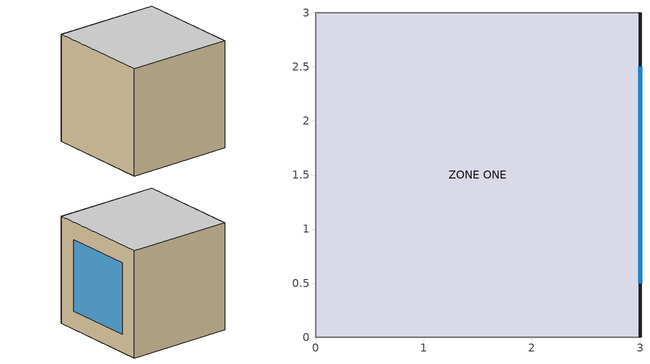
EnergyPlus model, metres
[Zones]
ZONE ONE
 floor adiabatic (INTWALL): 0,0 0,3 3,3 3,0 z0
 wall outside (EXTWALL): 3,0 3,3 z0:3
 wall adiabatic (INTWALL): 3,3 0,3 0,0 3,0 z0:3
 window (SINGLE PANE WINDOW): 3,0.5 3,2.5 z0.5:2.5
 ceiling adiabatic (INTWALL): 0,3 0,0 3,0 3,3 z3
[Site:Location]
ATLANTA: Latitude {deg}=33.65; Longitude {deg}=-84.42; Time Zone {hr}=-5; Elevation {m}=315
[Site:GroundReflectance]
0, 0, 0, 0, 0, 0, 0, 0, 0, 0, 0, 0
[Building]
WinReveal-NoSetback-East: North Axis {deg}=0; Terrain=Country; Loads Convergence Tolerance Value=0.04; Temperature Convergence Tolerance Value {deltaC}=0.004; Solar Distribution=FullInteriorAndExterior; Minimum Number of Warmup Days=6
[Material:NoMass] Roughness=VerySmooth
Name | Thermal Resistance {m2-K/W} | Thermal Absorptance | Solar Absorptance | Visible Absorptance
R-25 INSULATION | 25.075 | 0.000001 | 1 | 1
SUPERINSUL | 2000 | 0.9999 | 0.000001 | 0.000001
[Construction]
INTWALL: R-25 INSULATION
EXTWALL: SUPERINSUL
Single Pane Window: Glass Type 1
[WindowMaterial:Glazing]
Glass Type 1: Optical Data Type=SpectralAverage; Thickness {m}=0.003175; Solar Transmittance at Normal Incidence=0.86156; Front Side Solar Reflectance at Normal Incidence=0.07846; Back Side Solar Reflectance at Normal Incidence=0.07846; Visible Transmittance at Normal Incidence=0.91325; Front Side Visible Reflectance at Normal Incidence=0.082; Back Side Visible Reflectance at Normal Incidence=0.082; Infrared Transmittance at Normal Incidence=0; Front Side Infrared Hemispherical Emissivity=0.00001; Back Side Infrared Hemispherical Emissivity=0.00001; Conductivity {W/m-K}=1.06
[Zone]
ZONE ONE: Type=1; Multiplier=1; Ceiling Height {m}=3; Volume {m3}=27
[ZoneControl:Thermostat]
Zone 1 Thermostat: Zone or ZoneList=ZONE ONE; Control Type Schedule=Zone Control Type Sched; Control 1=HeatCool Setpoints Set 1
[ThermostatSetpoint:SingleHeatingOrCooling]
HeatCool Setpoints Set 1: Setpoint Temperature Schedule=HeatCool Setpoints
[Zone equipment]
ZONE ONE: Zone1Air
[ZoneHVAC:IdealLoadsAirSystem]
Zone1Air: Maximum Heating Supply Air Temperature {C}=50; Minimum Cooling Supply Air Temperature {C}=5; Maximum Heating Supply Air Humidity Ratio {kgWater/kgDryAir}=0.01; Minimum Cooling Supply Air Humidity Ratio {kgWater/kgDryAir}=0.01; Dehumidification Control Type=ConstantSupplyHumidityRatio; Humidification Control Type=ConstantSupplyHumidityRatio
[Schedule:Day:Hourly]
Zone HeatCool Setpoint All Days: 20, 20, 20, 20, 20, 20, 20, 20, 20, 20, 20, 20, 20, 20, 20, 20, 20, 20, 20, 20, 20, 20, 20, 20
Control Type All Days-HeatCool: 3, 3, 3, 3, 3, 3, 3, 3, 3, 3, 3, 3, 3, 3, 3, 3, 3, 3, 3, 3, 3, 3, 3, 3
[Schedule:Week:Daily]
Zone HeatCool Setpoint All Weeks: Zone HeatCool Setpoint All Days, Zone HeatCool Setpoint All Days, Zone HeatCool Setpoint All Days, Zone HeatCool Setpoint All Days, Zone HeatCool Setpoint All Days, Zone HeatCool Setpoint All Days, Zone HeatCool Setpoint All Days, Zone HeatCool Setpoint All Days, Zone HeatCool Setpoint All Days, Zone HeatCool Setpoint All Days, Zone HeatCool Setpoint All Days, Zone HeatCool Setpoint All Days
Control Type All Weeks-HeatCool: Control Type All Days-HeatCool, Control Type All Days-HeatCool, Control Type All Days-HeatCool, Control Type All Days-HeatCool, Control Type All Days-HeatCool, Control Type All Days-HeatCool, Control Type All Days-HeatCool, Control Type All Days-HeatCool, Control Type All Days-HeatCool, Control Type All Days-HeatCool, Control Type All Days-HeatCool, Control Type All Days-HeatCool
[Schedule:Year]
HeatCool Setpoints: Zone HeatCool Setpoint All Weeks, 1, 1, 12, 31
Zone Control Type Sched: Control Type All Weeks-HeatCool, 1, 1, 12, 31
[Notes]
ASHRAE Analytical WinReveal-NoSetback-East.idf
Basic file description: ASHRAE Analytical Test-Internal Solar Distribution.
Author:   R. H. Henninger,  GARD Analytics, Inc.
Date:     January 24, 2001
Run:      Fixed interior and exterior temperatures
Building: Cube 3m x 0.5m x 3m, one external surface with window in south wall.
Internal: None.
System:   Zone temperature and outdoor temperature kept constant at same value.
Plant:    None.
Modified: Conforms with Beta 4 input
Material layer names follow:
Material layer names follow:
0.84,  !N9 [IR emittance: front side]
0.84,  !N10 [IR emittance: back side]
Material layer names follow:
INSIDE CONVECTION ALGORITHM,     SIMPLE;
